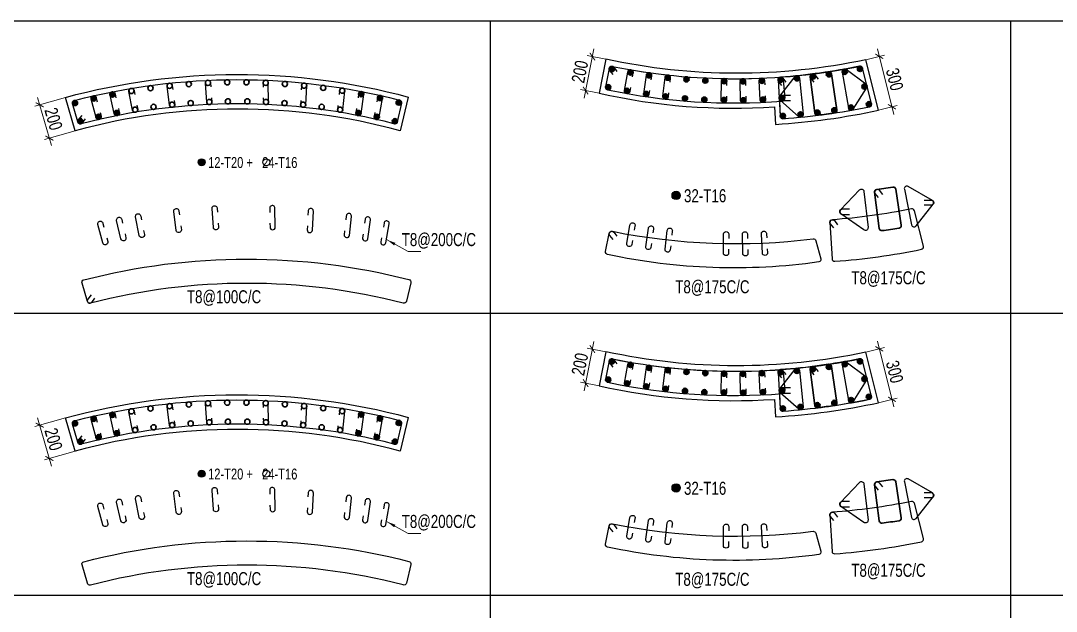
# Model space of a CAD drawing. Header units: millimetres. Extents: x 356 to 40629, y 2483 to 64847.
# Drawn here: x 27803 to 33773, y 5901 to 9309 of the extents above; entities that cross this region are included whole.
import ezdxf

# ---------------------------------------------------------------- set-up
doc = ezdxf.new("R2010")
doc.units = ezdxf.units.MM
for name, color, linetype in [('-S-HIGHER DIA REINF.', 3, 'Continuous'), ('S-TIES', 3, 'Continuous'), ('STR-RC WALL', 4, 'Continuous'), ('TABLE', 11, 'Continuous'), ('Ties', 3, 'Continuous'), ('TXT1', 4, 'Continuous')]:
    doc.layers.add(name, color=color, linetype=linetype)
for name, color, linetype, lineweight in [('S-COLUMN', 6, 'Continuous', 9), ('STR-COL-DIM', 8, 'Continuous', 18), ('T-COLUMN REINF.', 3, 'Continuous', 35), ('TEXT', 4, 'Continuous', 20)]:
    doc.layers.add(name, color=color, linetype=linetype, lineweight=lineweight)
doc.styles.add('EL', font='swisscl.ttf')
doc.styles.add('sobha sed', font='swisscl.ttf')
doc.dimstyles.new('S-30', dxfattribs={"dimscale": 30, "dimtxt": 2.5, "dimasz": 1.25, "dimexe": 1, "dimexo": 0, "dimgap": 0.5, "dimtad": 1, "dimdec": 0, "dimrnd": 0.0005, "dimzin": 0, "dimdsep": 46, "dimtxsty": 'EL', "dimblk": 'ARCHTICK', "dimcen": 0.09, "dimdle": 1.5, "dimclrd": 251, "dimclre": 251, "dimclrt": 6, "dimadec": 0, "dimazin": 0, "dimtfac": 1, "dimtdec": 0, "dimtofl": 0, "dimtmove": 0, "dimatfit": 3, "dimfxl": 2, "dimtolj": 1, "dimtzin": 0, "dimlwd": -1, "dimlwe": -1, "dimarcsym": 0})
doc.dimstyles.new('S-40', dxfattribs={"dimscale": 40, "dimtxt": 2.5, "dimasz": 1.25, "dimexe": 1, "dimexo": 0, "dimgap": 0.5, "dimtad": 1, "dimdec": 0, "dimrnd": 0.0005, "dimzin": 0, "dimdsep": 46, "dimtxsty": 'EL', "dimblk": 'ARCHTICK', "dimcen": 0.09, "dimdle": 1.5, "dimclrd": 251, "dimclre": 251, "dimclrt": 6, "dimadec": 0, "dimazin": 0, "dimtfac": 1, "dimtdec": 0, "dimtofl": 0, "dimtmove": 0, "dimatfit": 3, "dimfxl": 2, "dimtolj": 1, "dimtzin": 0, "dimlwd": -1, "dimlwe": -1, "dimarcsym": 0})

# ---------------------------------------------------------------- blocks, each defined once
blk = doc.blocks.new('_ArchTick')
at = {"color": 0, "linetype": 'ByBlock', "const_width": 0.15}
blk.add_lwpolyline([(-0.5, -0.5), (0.5, 0.5)], dxfattribs=at)
blk = doc.blocks.new('*D418')
at = {"layer": 'TEXT', "color": 251, "linetype": 'Continuous', "transparency": 16777216}
for p, q in [((28060.5, 7017.4), (27883.9, 6966.2)), ((27980.9, 6739.2), (27900.2, 7017.8)), ((28116.2, 6825.3), (27939.6, 6774.1))]:
    blk.add_line(p, q, dxfattribs=at)
at = {"layer": 'TEXT', "color": 251, "transparency": 16777216, "xscale": 37.5, "yscale": 37.5, "zscale": 37.5}
for p, rotation in [((27912.8, 6974.6), 106.1571094965545), ((27968.4, 6782.5), 286.1571094965545)]:
    blk.add_blockref('_ArchTick', p, dxfattribs=dict(at, rotation=rotation))
at = {"layer": 'TEXT', "color": 6, "transparency": 16777216, "insert": (27991.9, 6893.4), "char_height": 75, "attachment_point": 5, "rotation": 286.15711, "style": 'EL'}
blk.add_mtext('\\A1;200', dxfattribs=at)
blk = doc.blocks.new('*D415')
at = {"layer": 'TEXT', "color": 251, "linetype": 'Continuous', "transparency": 16777216}
for p, q in [((28060.5, 8865.8), (27883.9, 8814.6)), ((27980.9, 8587.6), (27900.2, 8866.2)), ((28116.2, 8673.6), (27939.6, 8622.5))]:
    blk.add_line(p, q, dxfattribs=at)
at = {"layer": 'TEXT', "color": 251, "transparency": 16777216, "xscale": 37.5, "yscale": 37.5, "zscale": 37.5}
for p, rotation in [((27912.8, 8823), 106.1571094965545), ((27968.4, 8630.8), 286.1571094965545)]:
    blk.add_blockref('_ArchTick', p, dxfattribs=dict(at, rotation=rotation))
at = {"layer": 'TEXT', "color": 6, "transparency": 16777216, "insert": (27991.9, 8741.8), "char_height": 75, "attachment_point": 5, "rotation": 286.15711, "style": 'EL'}
blk.add_mtext('\\A1;200', dxfattribs=at)
blk = doc.blocks.new('*D401')
at = {"layer": 'TEXT', "color": 251, "linetype": 'Continuous', "transparency": 16777216}
for p, q in [((31051, 8861.5), (31107.7, 9145.8)), ((31176.3, 9086.3), (31069.5, 9107.5)), ((31137.2, 8890.2), (31030.4, 8911.5))]:
    blk.add_line(p, q, dxfattribs=at)
at = {"layer": 'TEXT', "color": 251, "transparency": 16777216, "xscale": 37.5, "yscale": 37.5, "zscale": 37.5}
for p, rotation in [((31098.9, 9101.7), 78.73014279185699), ((31059.8, 8905.6), 258.7301427918569)]:
    blk.add_blockref('_ArchTick', p, dxfattribs=dict(at, rotation=rotation))
at = {"layer": 'TEXT', "color": 6, "transparency": 16777216, "insert": (31027, 9014.1), "char_height": 75, "attachment_point": 5, "rotation": 78.73014, "style": 'EL'}
blk.add_mtext('\\A1;200', dxfattribs=at)
blk = doc.blocks.new('*D402')
at = {"layer": 'TEXT', "color": 251, "linetype": 'Continuous', "transparency": 16777216}
for p, q in [((32742.1, 9146.5), (32837.1, 8768.1)), ((32675.2, 9083.3), (32782.1, 9110.2)), ((32748.3, 8792.2), (32855.2, 8819.1))]:
    blk.add_line(p, q, dxfattribs=at)
at = {"layer": 'TEXT', "color": 251, "transparency": 16777216, "xscale": 37.5, "yscale": 37.5, "zscale": 37.5}
for p, rotation in [((32753, 9102.9), 104.0942411115343), ((32826.1, 8811.8), 284.0942411115343)]:
    blk.add_blockref('_ArchTick', p, dxfattribs=dict(at, rotation=rotation))
at = {"layer": 'TEXT', "color": 6, "transparency": 16777216, "insert": (32841.4, 8970.3), "char_height": 75, "attachment_point": 5, "rotation": 284.09424, "style": 'EL'}
blk.add_mtext('\\A1;300', dxfattribs=at)
blk = doc.blocks.new('*D408')
at = {"layer": 'TEXT', "color": 251, "linetype": 'Continuous', "transparency": 16777216}
for p, q in [((31051, 7173.8), (31107.7, 7458.2)), ((31176.3, 7398.6), (31069.5, 7419.9)), ((31137.2, 7202.5), (31030.4, 7223.8))]:
    blk.add_line(p, q, dxfattribs=at)
at = {"layer": 'TEXT', "color": 251, "transparency": 16777216, "xscale": 37.5, "yscale": 37.5, "zscale": 37.5}
for p, rotation in [((31098.9, 7414), 78.73014279185699), ((31059.8, 7217.9), 258.7301427918569)]:
    blk.add_blockref('_ArchTick', p, dxfattribs=dict(at, rotation=rotation))
at = {"layer": 'TEXT', "color": 6, "transparency": 16777216, "insert": (31027, 7326.4), "char_height": 75, "attachment_point": 5, "rotation": 78.73014, "style": 'EL'}
blk.add_mtext('\\A1;200', dxfattribs=at)
blk = doc.blocks.new('*D409')
at = {"layer": 'TEXT', "color": 251, "linetype": 'Continuous', "transparency": 16777216}
for p, q in [((32675.2, 7395.7), (32782.1, 7422.5)), ((32742.1, 7458.9), (32837.1, 7080.5)), ((32748.3, 7104.6), (32855.2, 7131.4))]:
    blk.add_line(p, q, dxfattribs=at)
at = {"layer": 'TEXT', "color": 251, "transparency": 16777216, "xscale": 37.5, "yscale": 37.5, "zscale": 37.5}
for p, rotation in [((32753, 7415.2), 104.0942411115343), ((32826.1, 7124.1), 284.0942411115343)]:
    blk.add_blockref('_ArchTick', p, dxfattribs=dict(at, rotation=rotation))
at = {"layer": 'TEXT', "color": 6, "transparency": 16777216, "insert": (32841.4, 7282.7), "char_height": 75, "attachment_point": 5, "rotation": 284.09424, "style": 'EL'}
blk.add_mtext('\\A1;300', dxfattribs=at)

msp = doc.modelspace()

# ---------------------------------------------------------------- hatches: boundary and pattern name
at = {"layer": '-S-HIGHER DIA REINF.'}
h = msp.add_hatch(color=256, dxfattribs=at)
h.dxf.hatch_style = 1
h.paths.add_polyline_path([(31211.1, 9045, 1), (31210.9, 9015, 1)])
h = msp.add_hatch(color=256, dxfattribs=at)
h.dxf.hatch_style = 1
h.paths.add_polyline_path([(31318.3, 9025.2, 1), (31318.2, 8995.2, 1)])
h = msp.add_hatch(color=256, dxfattribs=at)
h.dxf.hatch_style = 1
h.paths.add_polyline_path([(32553.9, 9029, 1), (32553.7, 8999, 1)])
h = msp.add_hatch(color=256, dxfattribs=at)
h.dxf.hatch_style = 1
h.paths.add_polyline_path([(32642.1, 9045.4, 1), (32642, 9015.4, 1)])
h = msp.add_hatch(color=256, dxfattribs=at)
h.dxf.hatch_style = 1
h.paths.add_polyline_path([(31425.3, 9008.6, 1), (31425.2, 8978.6, 1)])
h = msp.add_hatch(color=256, dxfattribs=at)
h.dxf.hatch_style = 1
h.paths.add_polyline_path([(31533.2, 8995.1, 1), (31533.1, 8965.1, 1)])
h = msp.add_hatch(color=256, dxfattribs=at)
h.dxf.hatch_style = 1
h.paths.add_polyline_path([(31641.5, 8984.9, 1), (31641.4, 8954.9, 1)])
h = msp.add_hatch(color=256, dxfattribs=at)
h.dxf.hatch_style = 1
h.paths.add_polyline_path([(31750, 8978, 1), (31749.9, 8948, 1)])
h = msp.add_hatch(color=256, dxfattribs=at)
h.dxf.hatch_style = 1
h.paths.add_polyline_path([(31858.3, 8974.3, 1), (31858.1, 8944.3, 1)])
h = msp.add_hatch(color=256, dxfattribs=at)
h.dxf.hatch_style = 1
h.paths.add_polyline_path([(31966.5, 8974, 1), (31966.4, 8944, 1)])
h = msp.add_hatch(color=256, dxfattribs=at)
h.dxf.hatch_style = 1
h.paths.add_polyline_path([(32076.2, 8976.9, 1), (32076.1, 8946.9, 1)])
h = msp.add_hatch(color=256, dxfattribs=at)
h.dxf.hatch_style = 1
h.paths.add_polyline_path([(32184.7, 8982.7, 1), (32184.6, 8952.7, 1)])
h = msp.add_hatch(color=256, dxfattribs=at)
h.dxf.hatch_style = 1
h.paths.add_polyline_path([(32278.2, 8990.9, 1), (32278.1, 8960.9, 1)])
h = msp.add_hatch(color=256, dxfattribs=at)
h.dxf.hatch_style = 1
h.paths.add_polyline_path([(32370.4, 9001.2, 1), (32370.3, 8971.2, 1)])
h = msp.add_hatch(color=256, dxfattribs=at)
h.dxf.hatch_style = 1
h.paths.add_polyline_path([(32462.5, 9014, 1), (32462.4, 8984, 1)])
h = msp.add_hatch(color=256, dxfattribs=at)
h.dxf.hatch_style = 1
h.paths.add_polyline_path([(28333.3, 8898.2, 1), (28331.5, 8868.3, 1)])
h = msp.add_hatch(color=256, dxfattribs=at)
h.dxf.hatch_style = 1
h.paths.add_polyline_path([(29772.3, 8898.5, 1), (29759.4, 8871.4, 1)])
h = msp.add_hatch(color=256, dxfattribs=at)
h.dxf.hatch_style = 1
h.paths.add_polyline_path([(31190.1, 8939.7, 1), (31189.9, 8909.7, 1)])
h = msp.add_hatch(color=256, dxfattribs=at)
h.dxf.hatch_style = 1
h.paths.add_polyline_path([(31299.6, 8918.3, 1), (31299.4, 8888.3, 1)])
h = msp.add_hatch(color=256, dxfattribs=at)
h.dxf.hatch_style = 1
h.paths.add_polyline_path([(31409.5, 8900.5, 1), (31409.4, 8870.5, 1)])
h = msp.add_hatch(color=256, dxfattribs=at)
h.dxf.hatch_style = 1
h.paths.add_polyline_path([(32667.8, 8943.6, 1), (32667.6, 8913.6, 1)])
h = msp.add_hatch(color=256, dxfattribs=at)
h.dxf.hatch_style = 1
h.paths.add_polyline_path([(28116.1, 8849, 1), (28116.1, 8819, 1)])
h = msp.add_hatch(color=256, dxfattribs=at)
h.dxf.hatch_style = 1
h.paths.add_polyline_path([(28224.3, 8875.2, 1), (28223.4, 8845.2, 1)])
h = msp.add_hatch(color=256, dxfattribs=at)
h.dxf.hatch_style = 1
h.paths.add_polyline_path([(29881.3, 8875.5, 1), (29867.6, 8848.8, 1)])
h = msp.add_hatch(color=256, dxfattribs=at)
h.dxf.hatch_style = 1
h.paths.add_polyline_path([(29989.6, 8849.3, 1), (29975.1, 8823.1, 1)])
h = msp.add_hatch(color=256, dxfattribs=at)
h.dxf.hatch_style = 1
h.paths.add_polyline_path([(31520.8, 8886, 1), (31520.7, 8856, 1)])
h = msp.add_hatch(color=256, dxfattribs=at)
h.dxf.hatch_style = 1
h.paths.add_polyline_path([(31632.6, 8875, 1), (31632.5, 8845, 1)])
h = msp.add_hatch(color=256, dxfattribs=at)
h.dxf.hatch_style = 1
h.paths.add_polyline_path([(31744.6, 8867.7, 1), (31744.5, 8837.7, 1)])
h = msp.add_hatch(color=256, dxfattribs=at)
h.dxf.hatch_style = 1
h.paths.add_polyline_path([(31857.4, 8865.8, 1), (31857.3, 8835.8, 1)])
h = msp.add_hatch(color=256, dxfattribs=at)
h.dxf.hatch_style = 1
h.paths.add_polyline_path([(31968.8, 8864.1, 1), (31968.6, 8834.1, 1)])
h = msp.add_hatch(color=256, dxfattribs=at)
h.dxf.hatch_style = 1
h.paths.add_polyline_path([(32081.9, 8867.2, 1), (32081.7, 8837.2, 1)])
h = msp.add_hatch(color=256, dxfattribs=at)
h.dxf.hatch_style = 1
h.paths.add_polyline_path([(32190.8, 8877.2, 1), (32190.6, 8847.2, 1)])
h = msp.add_hatch(color=256, dxfattribs=at)
h.dxf.hatch_style = 1
h.paths.add_polyline_path([(32693.3, 8841.6, 1), (32693.2, 8811.6, 1)])
h = msp.add_hatch(color=256, dxfattribs=at)
h.dxf.hatch_style = 1
h.paths.add_polyline_path([(28357.7, 8791.3, 1), (28356, 8761.4, 1)])
h = msp.add_hatch(color=256, dxfattribs=at)
h.dxf.hatch_style = 1
h.paths.add_polyline_path([(29749.5, 8791.3, -1), (29751.2, 8761.4, -1)])
h = msp.add_hatch(color=256, dxfattribs=at)
h.dxf.hatch_style = 1
h.paths.add_polyline_path([(32298.6, 8782, 1), (32298.5, 8752, 1)])
h = msp.add_hatch(color=256, dxfattribs=at)
h.dxf.hatch_style = 1
h.paths.add_polyline_path([(32396.5, 8792.7, 1), (32396.3, 8762.7, 1)])
h = msp.add_hatch(color=256, dxfattribs=at)
h.dxf.hatch_style = 1
h.paths.add_polyline_path([(32493.7, 8806.2, 1), (32493.6, 8776.2, 1)])
h = msp.add_hatch(color=256, dxfattribs=at)
h.dxf.hatch_style = 1
h.paths.add_polyline_path([(32590.6, 8822.2, 1), (32590.5, 8792.2, 1)])
h = msp.add_hatch(color=256, dxfattribs=at)
h.dxf.hatch_style = 1
h.paths.add_polyline_path([(28147.1, 8743.4, 1), (28147.1, 8713.4, 1)])
h = msp.add_hatch(color=256, dxfattribs=at)
h.dxf.hatch_style = 1
h.paths.add_polyline_path([(28252.1, 8768.9, 1), (28251.2, 8738.9, 1)])
h = msp.add_hatch(color=256, dxfattribs=at)
h.dxf.hatch_style = 1
h.paths.add_polyline_path([(29855.1, 8768.9, -1), (29856, 8738.9, -1)])
h = msp.add_hatch(color=256, dxfattribs=at)
h.dxf.hatch_style = 1
h.paths.add_polyline_path([(29960.1, 8743.4, -1), (29960.1, 8713.4, -1)])
h = msp.add_hatch(color=256, dxfattribs=at)
h.dxf.hatch_style = 1
h.paths.add_polyline_path([(32197.1, 8773.4, 1), (32196.9, 8743.4, 1)])
h = msp.add_hatch(color=256, dxfattribs=at)
h.dxf.hatch_style = 1
h.paths.add_polyline_path([(31211.1, 7357.4, 1), (31210.9, 7327.4, 1)])
h = msp.add_hatch(color=256, dxfattribs=at)
h.dxf.hatch_style = 1
h.paths.add_polyline_path([(32642.1, 7357.8, 1), (32642, 7327.8, 1)])
h = msp.add_hatch(color=256, dxfattribs=at)
h.dxf.hatch_style = 1
h.paths.add_polyline_path([(31318.3, 7337.5, 1), (31318.2, 7307.5, 1)])
h = msp.add_hatch(color=256, dxfattribs=at)
h.dxf.hatch_style = 1
h.paths.add_polyline_path([(31425.3, 7321, 1), (31425.2, 7291, 1)])
h = msp.add_hatch(color=256, dxfattribs=at)
h.dxf.hatch_style = 1
h.paths.add_polyline_path([(31533.2, 7307.4, 1), (31533.1, 7277.4, 1)])
h = msp.add_hatch(color=256, dxfattribs=at)
h.dxf.hatch_style = 1
h.paths.add_polyline_path([(31641.5, 7297.2, 1), (31641.4, 7267.2, 1)])
h = msp.add_hatch(color=256, dxfattribs=at)
h.dxf.hatch_style = 1
h.paths.add_polyline_path([(31750, 7290.3, 1), (31749.9, 7260.3, 1)])
h = msp.add_hatch(color=256, dxfattribs=at)
h.dxf.hatch_style = 1
h.paths.add_polyline_path([(31858.3, 7286.7, 1), (31858.1, 7256.7, 1)])
h = msp.add_hatch(color=256, dxfattribs=at)
h.dxf.hatch_style = 1
h.paths.add_polyline_path([(31966.5, 7286.3, 1), (31966.4, 7256.3, 1)])
h = msp.add_hatch(color=256, dxfattribs=at)
h.dxf.hatch_style = 1
h.paths.add_polyline_path([(32076.2, 7289.3, 1), (32076.1, 7259.3, 1)])
h = msp.add_hatch(color=256, dxfattribs=at)
h.dxf.hatch_style = 1
h.paths.add_polyline_path([(32184.7, 7295.1, 1), (32184.6, 7265.1, 1)])
h = msp.add_hatch(color=256, dxfattribs=at)
h.dxf.hatch_style = 1
h.paths.add_polyline_path([(32278.2, 7303.3, 1), (32278.1, 7273.3, 1)])
h = msp.add_hatch(color=256, dxfattribs=at)
h.dxf.hatch_style = 1
h.paths.add_polyline_path([(32370.4, 7313.5, 1), (32370.3, 7283.5, 1)])
h = msp.add_hatch(color=256, dxfattribs=at)
h.dxf.hatch_style = 1
h.paths.add_polyline_path([(32462.5, 7326.3, 1), (32462.4, 7296.3, 1)])
h = msp.add_hatch(color=256, dxfattribs=at)
h.dxf.hatch_style = 1
h.paths.add_polyline_path([(32553.9, 7341.3, 1), (32553.7, 7311.3, 1)])
h = msp.add_hatch(color=256, dxfattribs=at)
h.dxf.hatch_style = 1
h.paths.add_polyline_path([(31190.1, 7252.1, 1), (31189.9, 7222.1, 1)])
h = msp.add_hatch(color=256, dxfattribs=at)
h.dxf.hatch_style = 1
h.paths.add_polyline_path([(31299.6, 7230.7, 1), (31299.4, 7200.7, 1)])
h = msp.add_hatch(color=256, dxfattribs=at)
h.dxf.hatch_style = 1
h.paths.add_polyline_path([(32667.8, 7256, 1), (32667.6, 7226, 1)])
h = msp.add_hatch(color=256, dxfattribs=at)
h.dxf.hatch_style = 1
h.paths.add_polyline_path([(31409.5, 7212.8, 1), (31409.4, 7182.8, 1)])
h = msp.add_hatch(color=256, dxfattribs=at)
h.dxf.hatch_style = 1
h.paths.add_polyline_path([(31520.8, 7198.3, 1), (31520.7, 7168.3, 1)])
h = msp.add_hatch(color=256, dxfattribs=at)
h.dxf.hatch_style = 1
h.paths.add_polyline_path([(31632.6, 7187.4, 1), (31632.5, 7157.4, 1)])
h = msp.add_hatch(color=256, dxfattribs=at)
h.dxf.hatch_style = 1
h.paths.add_polyline_path([(31744.6, 7180, 1), (31744.5, 7150, 1)])
h = msp.add_hatch(color=256, dxfattribs=at)
h.dxf.hatch_style = 1
h.paths.add_polyline_path([(31857.4, 7178.1, 1), (31857.3, 7148.1, 1)])
h = msp.add_hatch(color=256, dxfattribs=at)
h.dxf.hatch_style = 1
h.paths.add_polyline_path([(31968.8, 7176.4, 1), (31968.6, 7146.4, 1)])
h = msp.add_hatch(color=256, dxfattribs=at)
h.dxf.hatch_style = 1
h.paths.add_polyline_path([(32081.9, 7179.5, 1), (32081.7, 7149.5, 1)])
h = msp.add_hatch(color=256, dxfattribs=at)
h.dxf.hatch_style = 1
h.paths.add_polyline_path([(32190.8, 7189.5, 1), (32190.6, 7159.5, 1)])
h = msp.add_hatch(color=256, dxfattribs=at)
h.dxf.hatch_style = 1
h.paths.add_polyline_path([(32396.5, 7105, 1), (32396.3, 7075, 1)])
h = msp.add_hatch(color=256, dxfattribs=at)
h.dxf.hatch_style = 1
h.paths.add_polyline_path([(32493.7, 7118.6, 1), (32493.6, 7088.6, 1)])
h = msp.add_hatch(color=256, dxfattribs=at)
h.dxf.hatch_style = 1
h.paths.add_polyline_path([(32590.6, 7134.6, 1), (32590.5, 7104.6, 1)])
h = msp.add_hatch(color=256, dxfattribs=at)
h.dxf.hatch_style = 1
h.paths.add_polyline_path([(32693.3, 7153.9, 1), (32693.2, 7123.9, 1)])
h = msp.add_hatch(color=256, dxfattribs=at)
h.dxf.hatch_style = 1
h.paths.add_polyline_path([(28333.3, 7049.8, 1), (28331.5, 7019.9, 1)])
h = msp.add_hatch(color=256, dxfattribs=at)
h.dxf.hatch_style = 1
h.paths.add_polyline_path([(29772.3, 7050.1, 1), (29759.4, 7023, 1)])
h = msp.add_hatch(color=256, dxfattribs=at)
h.dxf.hatch_style = 1
h.paths.add_polyline_path([(32197.1, 7085.8, 1), (32196.9, 7055.8, 1)])
h = msp.add_hatch(color=256, dxfattribs=at)
h.dxf.hatch_style = 1
h.paths.add_polyline_path([(32298.6, 7094.4, 1), (32298.5, 7064.4, 1)])
h = msp.add_hatch(color=256, dxfattribs=at)
h.dxf.hatch_style = 1
h.paths.add_polyline_path([(28116.1, 7000.6, 1), (28116.1, 6970.6, 1)])
h = msp.add_hatch(color=256, dxfattribs=at)
h.dxf.hatch_style = 1
h.paths.add_polyline_path([(28224.3, 7026.8, 1), (28223.4, 6996.8, 1)])
h = msp.add_hatch(color=256, dxfattribs=at)
h.dxf.hatch_style = 1
h.paths.add_polyline_path([(29881.3, 7027.1, 1), (29867.6, 7000.5, 1)])
h = msp.add_hatch(color=256, dxfattribs=at)
h.dxf.hatch_style = 1
h.paths.add_polyline_path([(29989.6, 7000.9, 1), (29975.1, 6974.7, 1)])
h = msp.add_hatch(color=256, dxfattribs=at)
h.dxf.hatch_style = 1
h.paths.add_polyline_path([(28357.7, 6942.9, 1), (28356, 6913, 1)])
h = msp.add_hatch(color=256, dxfattribs=at)
h.dxf.hatch_style = 1
h.paths.add_polyline_path([(29749.5, 6942.9, -1), (29751.2, 6913, -1)])
h = msp.add_hatch(color=256, dxfattribs=at)
h.dxf.hatch_style = 1
h.paths.add_polyline_path([(28147.1, 6895, 1), (28147.1, 6865, 1)])
h = msp.add_hatch(color=256, dxfattribs=at)
h.dxf.hatch_style = 1
h.paths.add_polyline_path([(28252.1, 6920.5, 1), (28251.2, 6890.5, 1)])
h = msp.add_hatch(color=256, dxfattribs=at)
h.dxf.hatch_style = 1
h.paths.add_polyline_path([(29855.1, 6920.5, -1), (29856, 6890.5, -1)])
h = msp.add_hatch(color=256, dxfattribs=at)
h.dxf.hatch_style = 1
h.paths.add_polyline_path([(29960.1, 6895, -1), (29960.1, 6865, -1)])
at = {"layer": 'S-TIES', "ltscale": 7}
h = msp.add_hatch(color=256, dxfattribs=at)
h.dxf.hatch_style = 1
edge = h.paths.add_edge_path()
edge.add_arc((28845.7, 8491.8), 20, 0, 360)
h = msp.add_hatch(color=256, dxfattribs=at)
h.dxf.hatch_style = 1
edge = h.paths.add_edge_path()
edge.add_arc((31581.9, 8300.4), 24, 0, 360)
h = msp.add_hatch(color=256, dxfattribs=at)
h.dxf.hatch_style = 1
edge = h.paths.add_edge_path()
edge.add_arc((28845.7, 6694.4), 20, 0, 360)
h = msp.add_hatch(color=256, dxfattribs=at)
h.dxf.hatch_style = 1
edge = h.paths.add_edge_path()
edge.add_arc((31581.9, 6612.7), 24, 0, 360)

# ---------------------------------------------------------------- linework, layer by layer
at = {"layer": 'S-COLUMN', "color": 1}
for centre in [(32183.7, 8967, 0), (32183.7, 7279.3, 0)]:
    msp.add_arc(centre, 16, 4.79032, 94.1024, dxfattribs=at)
at = {"layer": 'S-TIES', "ltscale": 7}
for centre, radius in [((28845.7, 8491.8, 0), 20), ((29218.4, 8491.8, 0), 20), ((31581.9, 8300.4, 0), 24), ((28845.7, 6694.4, 0), 20), ((29218.4, 6694.4, 0), 20), ((31581.9, 6612.7, 0), 24)]:
    msp.add_circle(centre, radius, dxfattribs=at)
at = {"layer": 'STR-RC WALL', "elevation": 0}
for points in [[(31137.2, 8890.2, 0.071837), (32148.8, 8811.3), (32154.7, 8710.5, 0.038549), (32748.3, 8792.2), (32675.2, 9083.3), (32675.2, 9083.3, -0.106222), (31176.3, 9086.3), (31137.2, 8890.2)], [(31137.2, 7202.5, 0.071837), (32148.8, 7123.7), (32154.7, 7022.9, 0.038549), (32748.3, 7104.6), (32675.2, 7395.7), (32675.2, 7395.7, -0.106222), (31176.3, 7398.6), (31137.2, 7202.5)]]:
    msp.add_lwpolyline(points, format="xyb", dxfattribs=at)
for points in [[(28060.5, 8865.8, -0.133065), (30037.4, 8868.2), (29991.1, 8673.6, 0.133198), (28116.2, 8673.6)], [(28060.5, 7017.4, -0.133065), (30037.4, 7019.8), (29991.1, 6825.3, 0.133198), (28116.2, 6825.3)]]:
    msp.add_lwpolyline(points, format="xyb", close=True, dxfattribs=at)
at = {"layer": 'T-COLUMN REINF.', "color": 3, "elevation": 0}
for points in [[(32460.2, 9013.7), (32368.3, 9000.6, 0.424813), (32355.4, 8984.2), (32381.6, 8776, 0.414334), (32398.3, 8762.9, 0.006461), (32495.9, 8776.4, 0.414136), (32508.5, 8793.5), (32477.2, 9001.1, 0.416422)], [(32460.2, 7326), (32368.3, 7313, 0.424813), (32355.4, 7296.6), (32381.6, 7088.3, 0.414334), (32398.3, 7075.3, 0.006461), (32495.9, 7088.7, 0.414136), (32508.5, 7105.8), (32477.2, 7313.5, 0.416422)], [(32831, 6660.5), (32739.1, 6647.5, 0.424813), (32726.2, 6631.1), (32752.4, 6422.8, 0.414334), (32769.1, 6409.8, 0.006461), (32866.7, 6423.2, 0.414136), (32879.3, 6440.3), (32848, 6648, 0.416422)]]:
    msp.add_lwpolyline(points, format="xyb", close=True, dxfattribs=at)
at = {"layer": 'T-COLUMN REINF.', "color": 3}
msp.add_lwpolyline([(32831, 8348.2), (32739.1, 8335.1, 0.424813), (32726.2, 8318.7), (32752.4, 8110.5, 0.414334), (32769.1, 8097.4, 0.006461), (32866.7, 8110.9, 0.414136), (32879.3, 8128), (32848, 8335.6, 0.416422)], format="xyb", close=True, dxfattribs=at)
for centre in [(31211, 9030, 0), (31211, 9030, 0), (31318.2, 9010.2, 0), (31318.2, 9010.2, 0), (32553.8, 9014, 0), (32553.8, 9014, 0), (32642, 9030.4, 0), (32642, 9030.4, 0), (28771.9, 8942.9, 0), (28771.9, 8942.9, 0), (28882.7, 8949.6, 0), (28882.7, 8949.6, 0), (28993.6, 8953, 0), (28993.6, 8953, 0), (29104.5, 8953.2, 0), (29104.5, 8953.2, 0), (29215.4, 8950, 0), (29215.4, 8950, 0), (29326.2, 8943.5, 0), (29326.2, 8943.5, 0), (31425.2, 8993.6, 0), (31425.2, 8993.6, 0), (31533.2, 8980.1, 0), (31533.2, 8980.1, 0), (31641.4, 8969.9, 0), (31641.4, 8969.9, 0), (31750, 8963, 0), (31750, 8963, 0), (31858.2, 8959.3, 0), (31858.2, 8959.3, 0), (31966.5, 8959, 0), (31966.5, 8959, 0), (32076.1, 8961.9, 0), (32076.1, 8961.9, 0), (32184.6, 8967.7, 0), (32184.6, 8967.7, 0), (32278.2, 8975.9, 0), (32278.2, 8975.9, 0), (32370.4, 8986.2, 0), (32370.4, 8986.2, 0), (32462.3, 8998.8, 0), (28332.4, 8883.2, 0), (28332.4, 8883.2, 0), (28441.6, 8903, 0), (28441.6, 8903, 0), (28551.3, 8919.6, 0), (28551.3, 8919.6, 0), (28661.4, 8932.9, 0), (28661.4, 8932.9, 0), (29436.7, 8933.8, 0), (29436.7, 8933.8, 0), (29546.9, 8920.8, 0), (29546.9, 8920.8, 0), (29656.6, 8904.5, 0), (29656.6, 8904.5, 0), (29765.9, 8885, 0), (29765.9, 8885, 0), (31190, 8924.7, 0), (31190, 8924.7, 0), (31299.1, 8903.4, 0), (31299.1, 8903.4, 0), (31409.4, 8885.5, 0), (31409.4, 8885.5, 0), (32667.7, 8928.6, 0), (32667.7, 8928.6, 0), (28116.1, 8834, 0), (28116.1, 8834, 0), (28223.9, 8860.2, 0), (28223.9, 8860.2, 0), (28675.9, 8823.8, 0), (28675.9, 8823.8, 0), (28782.9, 8833.3, 0), (28782.9, 8833.3, 0), (28890.2, 8839.8, 0), (28890.2, 8839.8, 0), (28997.6, 8843.1, 0), (28997.6, 8843.1, 0), (29109.6, 8843.1, 0), (29109.6, 8843.1, 0), (29217, 8839.8, 0), (29217, 8839.8, 0), (29324.3, 8833.3, 0), (29324.3, 8833.3, 0), (29431.4, 8823.8, 0), (29431.4, 8823.8, 0), (29874.5, 8862.2, 0), (29874.5, 8862.2, 0), (29982.3, 8836.2, 0), (29982.3, 8836.2, 0), (31520.8, 8871, 0), (31520.8, 8871, 0), (31632.5, 8860, 0), (31632.5, 8860, 0), (31744.6, 8852.7, 0), (31744.6, 8852.7, 0), (31857.3, 8850.8, 0), (31857.3, 8850.8, 0), (31969.1, 8849.1, 0), (31969.1, 8849.1, 0), (32081.8, 8852.6, 0), (32081.8, 8852.6, 0), (32190.7, 8862.2, 0), (32190.7, 8862.2, 0), (32693.2, 8826.6, 0), (32693.2, 8826.6, 0), (28356.8, 8776.3, 0), (28356.8, 8776.3, 0), (28462.8, 8795, 0), (28462.8, 8795, 0), (28569.1, 8811, 0), (28569.1, 8811, 0), (29538.1, 8811, 0), (29538.1, 8811, 0), (29644.5, 8795, 0), (29644.5, 8795, 0), (29750.4, 8776.3, 0), (29750.4, 8776.3, 0), (32298.5, 8767, 0), (32298.5, 8767, 0), (32396.4, 8777.7, 0), (32396.4, 8777.7, 0), (32493.7, 8791.2, 0), (32590.6, 8807.2, 0), (32590.6, 8807.2, 0), (28147.1, 8728.4, 0), (28147.1, 8728.4, 0), (28251.6, 8753.9, 0), (28251.6, 8753.9, 0), (29855.6, 8753.9, 0), (29855.6, 8753.9, 0), (29960.1, 8728.4, 0), (29960.1, 8728.4, 0), (32197, 8758.4, 0), (32197, 8758.4, 0), (31211, 7342.4, 0), (31211, 7342.4, 0), (32642, 7342.8, 0), (32642, 7342.8, 0), (31318.2, 7322.5, 0), (31318.2, 7322.5, 0), (31425.2, 7306, 0), (31425.2, 7306, 0), (31533.2, 7292.4, 0), (31533.2, 7292.4, 0), (31641.4, 7282.2, 0), (31641.4, 7282.2, 0), (31750, 7275.3, 0), (31750, 7275.3, 0), (31858.2, 7271.7, 0), (31858.2, 7271.7, 0), (31966.5, 7271.3, 0), (31966.5, 7271.3, 0), (32076.1, 7274.3, 0), (32076.1, 7274.3, 0), (32184.6, 7280.1, 0), (32184.6, 7280.1, 0), (32278.2, 7288.3, 0), (32278.2, 7288.3, 0), (32370.4, 7298.5, 0), (32370.4, 7298.5, 0), (32462.3, 7311.2, 0), (32553.8, 7326.3, 0), (32553.8, 7326.3, 0), (31190, 7237.1, 0), (31190, 7237.1, 0), (31299.1, 7215.7, 0), (31299.1, 7215.7, 0), (32667.7, 7241, 0), (32667.7, 7241, 0), (31409.4, 7197.8, 0), (31409.4, 7197.8, 0), (31520.8, 7183.3, 0), (31520.8, 7183.3, 0), (31632.5, 7172.4, 0), (31632.5, 7172.4, 0), (31744.6, 7165, 0), (31744.6, 7165, 0), (31857.3, 7163.1, 0), (31857.3, 7163.1, 0), (31969.1, 7161.4, 0), (31969.1, 7161.4, 0), (32081.8, 7164.9, 0), (32081.8, 7164.9, 0), (32190.7, 7174.5, 0), (32190.7, 7174.5, 0), (28771.9, 7094.5, 0), (28771.9, 7094.5, 0), (28882.7, 7101.2, 0), (28882.7, 7101.2, 0), (28993.6, 7104.7, 0), (28993.6, 7104.7, 0), (29104.5, 7104.8, 0), (29104.5, 7104.8, 0), (29215.4, 7101.6, 0), (29215.4, 7101.6, 0), (29326.2, 7095.2, 0), (29326.2, 7095.2, 0), (32396.4, 7090, 0), (32396.4, 7090, 0), (32493.7, 7103.6, 0), (32590.6, 7119.6, 0), (32590.6, 7119.6, 0), (32693.2, 7138.9, 0), (32693.2, 7138.9, 0), (28332.4, 7034.9, 0), (28332.4, 7034.9, 0), (28441.6, 7054.7, 0), (28441.6, 7054.7, 0), (28551.3, 7071.2, 0), (28551.3, 7071.2, 0), (28661.4, 7084.5, 0), (28661.4, 7084.5, 0), (29436.7, 7085.4, 0), (29436.7, 7085.4, 0), (29546.9, 7072.4, 0), (29546.9, 7072.4, 0), (29656.6, 7056.1, 0), (29656.6, 7056.1, 0), (29765.9, 7036.6, 0), (29765.9, 7036.6, 0), (32197, 7070.8, 0), (32197, 7070.8, 0), (32298.5, 7079.4, 0), (32298.5, 7079.4, 0), (28116.1, 6985.6, 0), (28116.1, 6985.6, 0), (28223.9, 7011.8, 0), (28223.9, 7011.8, 0), (28675.9, 6975.4, 0), (28675.9, 6975.4, 0), (28782.9, 6985, 0), (28782.9, 6985, 0), (28890.2, 6991.4, 0), (28890.2, 6991.4, 0), (28997.6, 6994.7, 0), (28997.6, 6994.7, 0), (29109.6, 6994.7, 0), (29109.6, 6994.7, 0), (29217, 6991.4, 0), (29217, 6991.4, 0), (29324.3, 6985, 0), (29324.3, 6985, 0), (29431.4, 6975.4, 0), (29431.4, 6975.4, 0), (29874.5, 7013.8, 0), (29874.5, 7013.8, 0), (29982.3, 6987.8, 0), (29982.3, 6987.8, 0), (28356.8, 6928, 0), (28356.8, 6928, 0), (28462.8, 6946.7, 0), (28462.8, 6946.7, 0), (28569.1, 6962.6, 0), (28569.1, 6962.6, 0), (29538.1, 6962.6, 0), (29538.1, 6962.6, 0), (29644.5, 6946.7, 0), (29644.5, 6946.7, 0), (29750.4, 6928, 0), (29750.4, 6928, 0), (28147.1, 6880, 0), (28147.1, 6880, 0), (28251.6, 6905.5, 0), (28251.6, 6905.5, 0), (29855.6, 6905.5, 0), (29855.6, 6905.5, 0), (29960.1, 6880, 0), (29960.1, 6880, 0)]:
    msp.add_circle(centre, 15, dxfattribs=at)
at = {"layer": 'TABLE', "ltscale": 10}
for p, q in [((22927.1, 9308.6, 0), (37309.4, 9308.6, 0)), ((30509.4, 9308.6, 0), (30509.4, 2482.8, 0)), ((33509.4, 9308.6, 0), (33509.4, 2482.8, 0)), ((22927.1, 7620.9, 0), (37309.4, 7620.9, 0)), ((22927.1, 5994.7, 0), (37309.4, 5994.7, 0))]:
    msp.add_line(p, q, dxfattribs=at)
at = {"layer": 'TEXT'}
for centre, radius, start, end in [((31925.1, 12571.7, 0), 3597.9, 258.59939, 274.1024), ((31934.4, 12494.4, 0), 3520.2, 274.059, 281.56007), ((31925.1, 10884, 0), 3597.9, 258.59939, 274.1024), ((31934.4, 10806.7, 0), 3520.2, 274.059, 281.56007)]:
    msp.add_arc(centre, radius, start, end, dxfattribs=at)
at = {"layer": 'Ties', "ltscale": 7}
for p, q in [((31196.3, 9032.9, 0), (31175.3, 8927.6, 0)), ((32707.8, 8830.3, 0), (32656.6, 9034.1, 0)), ((32199.6, 8968.3, 0), (32208.5, 8862, 0)), ((32177, 8843.4, 0), (32182, 8757.5, 0)), ((31196.3, 7345.3, 0), (31175.3, 7240, 0)), ((32707.8, 7142.6, 0), (32656.6, 7346.4, 0)), ((32199.6, 7280.7, 0), (32208.5, 7174.3, 0)), ((32177, 7155.7, 0), (32182, 7069.9, 0))]:
    msp.add_line(p, q, dxfattribs=at)
at = {"layer": 'Ties', "ltscale": 7, "elevation": 0}
for points in [[(31218.4, 8997.5), (31198.8, 9021.3, -0.946347), (31222.2, 9040), (31240.4, 9015.9)], [(31318.3, 8923.2), (31314.3, 8900.6), (31314.3, 8900.6, -0.986431), (31284.7, 8905.7), (31303.4, 9012.5, -1.083658), (31332.5, 9005.6), (31328.7, 8983.8)], [(28903.6, 8863.9), (28905.2, 8840.9), (28905.2, 8840.9, -0.986431), (28875.3, 8838.7), (28867.7, 8948.2, -1.083658), (28897.7, 8948.6), (28899.2, 8926.5)], [(29201.7, 8862.8), (29202, 8839.8), (29202, 8839.8, 0.986431), (29232, 8840.1), (29230.5, 8949.9, 1.083658), (29200.6, 8947.7), (29200.8, 8925.6)], [(31427.7, 8905.9), (31424.3, 8883.1), (31424.3, 8883.1, -0.986431), (31394.6, 8887.4), (31410.2, 8994.7, -1.083658), (31439.5, 8988.6), (31436.3, 8966.7)], [(31538.3, 8892), (31535.7, 8869.1), (31535.7, 8869.1, -0.986431), (31505.8, 8872.4), (31518.2, 8981.4, -1.083658), (31547.7, 8976.3), (31545.2, 8954.3)], [(31872.6, 8873.6), (31872.3, 8850.6), (31872.3, 8850.6, -0.986431), (31842.3, 8850.7), (31843.2, 8959.2, -1.083658), (31873, 8957.1), (31872.9, 8935)], [(31983.2, 8872.2), (31983.7, 8849.3), (31983.7, 8849.3, -0.986431), (31953.7, 8848.4), (31951.5, 8958.3, -1.083658), (31981.4, 8957.2), (31981.9, 8935.1)], [(32095.6, 8875.8), (32096.8, 8852.8), (32096.8, 8852.8, -0.986431), (32066.9, 8851.1), (32061.2, 8960.8, -1.083658), (32091.1, 8960.7), (32092.3, 8938.6)], [(32192, 8935.5), (32172.4, 8959.3, -0.946347), (32195.8, 8978.1), (32214, 8953.9)], [(32377.8, 8953.7), (32358.1, 8977.5, -0.946347), (32381.5, 8996.2), (32399.8, 8972.1)], [(28366.4, 8801.7), (28371.5, 8779.3), (28371.5, 8779.3, -0.986431), (28342.3, 8772.4), (28317.8, 8879.5, -1.083658), (28347.4, 8884.5), (28352.3, 8863)], [(28473, 8820.6), (28477.5, 8798), (28477.5, 8798, -0.986431), (28448.1, 8792), (28426.9, 8899.8, -1.083658), (28456.6, 8903.9), (28460.9, 8882.2)], [(28687.7, 8848.6), (28690.7, 8825.8), (28690.7, 8825.8, -0.986431), (28661, 8821.7), (28646.6, 8930.6, -1.083658), (28676.5, 8932.8), (28679.4, 8910.9)], [(29417.5, 8847.7), (29416.4, 8824.7), (29416.4, 8824.7, 0.986431), (29446.4, 8823), (29451.7, 8932.7, 1.083658), (29421.8, 8932.5), (29420.6, 8910.4)], [(29632.1, 8819.7), (29629.6, 8796.9), (29629.6, 8796.9, 0.986431), (29659.4, 8793.3), (29671.5, 8902.5, 1.083658), (29641.6, 8904.1), (29639.1, 8882.1)], [(29738.7, 8801), (29735.5, 8778.2), (29735.5, 8778.2, 0.986431), (29765.1, 8773.8), (29780.7, 8882.5, 1.083658), (29750.8, 8885), (29747.7, 8863.2)], [(28260.4, 8779.8), (28266.2, 8757.5), (28266.2, 8757.5, -0.986431), (28237.2, 8749.8), (28209.4, 8856, -1.083658), (28238.8, 8861.9), (28244.4, 8840.6)], [(29844.7, 8779.1), (29840.8, 8756.4), (29840.8, 8756.4, 0.986431), (29870.3, 8751.1), (29889.2, 8859.2, 1.083658), (29859.4, 8862.7), (29855.6, 8840.9)], [(32240.8, 8877.2), (32190.7, 8877.2, 1), (32190.7, 8847.2), (32241.2, 8847.2)], [(28154.5, 8761.3), (28134.9, 8737.5, 0.946347), (28158.3, 8718.8), (28176.5, 8742.9)], [(28942, 8140.6), (28943.6, 8117.6), (28943.6, 8117.6, -0.986431), (28913.6, 8115.4), (28906.1, 8224.9, -1.083658), (28936, 8225.3), (28937.6, 8203.3)], [(29240.1, 8139.5), (29240.4, 8116.6), (29240.4, 8116.6, 0.986431), (29270.4, 8116.8), (29268.8, 8226.6, 1.083658), (29239, 8224.5), (29239.2, 8202.4)], [(33011.6, 8273.4), (33051.7, 8273.4, -1), (33051.7, 8243.4), (33011.2, 8243.4)], [(28511.4, 8097.3), (28515.8, 8074.7), (28515.8, 8074.7, -0.986431), (28486.4, 8068.8), (28465.3, 8176.5, -1.083658), (28494.9, 8180.6), (28499.3, 8158.9)], [(28726.1, 8125.4), (28729.1, 8102.5), (28729.1, 8102.5, -0.986431), (28699.4, 8098.4), (28685, 8207.3, -1.083658), (28714.8, 8209.5), (28717.8, 8187.6)], [(29455.9, 8124.4), (29454.8, 8101.4), (29454.8, 8101.4, 0.986431), (29484.7, 8099.8), (29490.1, 8209.4, 1.083658), (29460.1, 8209.2), (29459, 8187.1)], [(29670.5, 8096.4), (29668, 8073.6), (29668, 8073.6, 0.986431), (29697.8, 8070.1), (29709.9, 8179.2, 1.083658), (29680, 8180.8), (29677.5, 8158.9)], [(32580.6, 8221.2), (32540.4, 8221.2, 1), (32540.4, 8191.2), (32581, 8191.2)], [(28298.7, 8056.5), (28304.6, 8034.3), (28304.6, 8034.3, -0.986431), (28275.6, 8026.5), (28247.8, 8132.7, -1.083658), (28277.2, 8138.6), (28282.8, 8117.3)], [(28404.8, 8078.5), (28409.9, 8056), (28409.9, 8056, -0.986431), (28380.7, 8049.2), (28356.2, 8156.2, -1.083658), (28385.7, 8161.2), (28390.7, 8139.7)], [(29777.1, 8077.7), (29773.8, 8054.9), (29773.8, 8054.9, 0.986431), (29803.5, 8050.5), (29819.1, 8159.2, 1.083658), (29789.2, 8161.8), (29786, 8139.9)], [(29883.1, 8055.8), (29879.2, 8033.1), (29879.2, 8033.1, 0.986431), (29908.7, 8027.8), (29927.6, 8136, 1.083658), (29897.8, 8139.4), (29894, 8117.7)], [(31330.2, 8040.2), (31326.2, 8017.6), (31326.2, 8017.6, -0.986431), (31296.6, 8022.7), (31315.3, 8129.5, -1.083658), (31344.5, 8122.5), (31340.6, 8100.8)], [(31439.6, 8022.9), (31436.2, 8000.1), (31436.2, 8000.1, -0.986431), (31406.5, 8004.3), (31422.2, 8111.7, -1.083658), (31451.5, 8105.6), (31448.3, 8083.7)], [(32490.8, 8112.6), (32471.2, 8136.4, -0.946347), (32494.6, 8155.1), (32512.9, 8131)], [(31218.4, 8046.2), (31198.8, 8070, -0.946347), (31222.2, 8088.7), (31240.4, 8064.5)], [(31550.3, 8008.9), (31547.6, 7986.1), (31547.6, 7986.1, -0.986431), (31517.8, 7989.4), (31530.1, 8098.4, -1.083658), (31559.6, 8093.3), (31557.1, 8071.3)], [(31884.5, 7990.6), (31884.3, 7967.6), (31884.3, 7967.6, -0.986431), (31854.3, 7967.7), (31855.1, 8076.1, -1.083658), (31885, 8074.1), (31884.8, 8052)], [(31995.1, 7989.2), (31995.6, 7966.2), (31995.6, 7966.2, -0.986431), (31965.6, 7965.4), (31963.4, 8075.3, -1.083658), (31993.3, 8074.2), (31993.8, 8052.1)], [(32107.5, 7992.8), (32108.7, 7969.8), (32108.7, 7969.8, -0.986431), (32078.8, 7968), (32073.1, 8077.8, -1.083658), (32103, 8077.7), (32104.2, 8055.6)], [(28208.9, 7725.9), (28189.3, 7702.1, 0.946347), (28212.7, 7683.4), (28230.9, 7707.5)], [(31218.4, 7309.8), (31198.8, 7333.6, -0.946347), (31222.2, 7352.4), (31240.4, 7328.2)], [(31318.3, 7235.6), (31314.3, 7212.9), (31314.3, 7212.9, -0.986431), (31284.7, 7218), (31303.4, 7324.8, -1.083658), (31332.5, 7317.9), (31328.7, 7296.1)], [(31427.7, 7218.2), (31424.3, 7195.5), (31424.3, 7195.5, -0.986431), (31394.6, 7199.7), (31410.2, 7307, -1.083658), (31439.5, 7300.9), (31436.3, 7279.1)], [(31538.3, 7204.3), (31535.7, 7181.5), (31535.7, 7181.5, -0.986431), (31505.8, 7184.8), (31518.2, 7293.8, -1.083658), (31547.7, 7288.6), (31545.2, 7266.7)], [(31872.6, 7185.9), (31872.3, 7162.9), (31872.3, 7162.9, -0.986431), (31842.3, 7163.1), (31843.2, 7271.5, -1.083658), (31873, 7269.5), (31872.9, 7247.4)], [(31983.2, 7184.6), (31983.7, 7161.6), (31983.7, 7161.6, -0.986431), (31953.7, 7160.8), (31951.5, 7270.7, -1.083658), (31981.4, 7269.6), (31981.9, 7247.5)], [(32095.6, 7188.1), (32096.8, 7165.2), (32096.8, 7165.2, -0.986431), (32066.9, 7163.4), (32061.2, 7273.2, -1.083658), (32091.1, 7273), (32092.3, 7251)], [(32192, 7247.9), (32172.4, 7271.7, -0.946347), (32195.8, 7290.4), (32214, 7266.3)], [(32377.8, 7266), (32358.1, 7289.8, -0.946347), (32381.5, 7308.5), (32399.8, 7284.4)], [(32240.8, 7189.5), (32190.7, 7189.5, 1), (32190.7, 7159.5), (32241.2, 7159.5)], [(28903.6, 7015.5), (28905.2, 6992.6), (28905.2, 6992.6, -0.986431), (28875.3, 6990.3), (28867.7, 7099.9, -1.083658), (28897.7, 7100.2), (28899.2, 7078.2)], [(29201.7, 7014.5), (29202, 6991.5), (29202, 6991.5, 0.986431), (29232, 6991.7), (29230.4, 7101.5, 1.083658), (29200.6, 7099.4), (29200.8, 7077.3)], [(28366.4, 6953.4), (28371.5, 6931), (28371.5, 6931, -0.986431), (28342.3, 6924.1), (28317.8, 7031.1, -1.083658), (28347.4, 7036.1), (28352.3, 7014.6)], [(28473, 6972.2), (28477.4, 6949.6), (28477.4, 6949.6, -0.986431), (28448, 6943.7), (28426.9, 7051.4, -1.083658), (28456.6, 7055.5), (28460.9, 7033.9)], [(28687.7, 7000.3), (28690.7, 6977.5), (28690.7, 6977.5, -0.986431), (28661, 6973.3), (28646.6, 7082.2, -1.083658), (28676.4, 7084.4), (28679.4, 7062.5)], [(29417.5, 6999.3), (29416.4, 6976.3), (29416.4, 6976.3, 0.986431), (29446.4, 6974.7), (29451.7, 7084.3, 1.083658), (29421.8, 7084.1), (29420.6, 7062)], [(29632.1, 6971.3), (29629.6, 6948.5), (29629.6, 6948.5, 0.986431), (29659.4, 6945), (29671.5, 7054.1, 1.083658), (29641.6, 7055.7), (29639.1, 7033.8)], [(29738.7, 6952.6), (29735.5, 6929.8), (29735.5, 6929.8, 0.986431), (29765.1, 6925.4), (29780.7, 7034.1, 1.083658), (29750.8, 7036.7), (29747.7, 7014.8)], [(28260.4, 6931.4), (28266.2, 6909.2), (28266.2, 6909.2, -0.986431), (28237.2, 6901.4), (28209.4, 7007.6, -1.083658), (28238.8, 7013.6), (28244.4, 6992.2)], [(29844.7, 6930.7), (29840.8, 6908), (29840.8, 6908, 0.986431), (29870.3, 6902.7), (29889.2, 7010.9, 1.083658), (29859.4, 7014.3), (29855.6, 6992.6)], [(28154.5, 6912.9), (28134.9, 6889.1, 0.946347), (28158.3, 6870.4), (28176.5, 6894.5)], [(32748.6, 6600.5), (32728.9, 6624.3, -0.946347), (32752.3, 6643), (32770.6, 6618.9)], [(28511.4, 6471.1), (28515.8, 6448.5), (28515.8, 6448.5, -0.986431), (28486.4, 6442.5), (28465.3, 6550.3, -1.083658), (28494.9, 6554.4), (28499.3, 6532.7)], [(28726.1, 6499.1), (28729.1, 6476.3), (28729.1, 6476.3, -0.986431), (28699.4, 6472.2), (28685, 6581, -1.083658), (28714.8, 6583.3), (28717.8, 6561.4)], [(28942, 6514.3), (28943.6, 6491.4), (28943.6, 6491.4, -0.986431), (28913.6, 6489.1), (28906.1, 6598.7, -1.083658), (28936, 6599.1), (28937.6, 6577)], [(29240.1, 6513.3), (29240.4, 6490.3), (29240.4, 6490.3, 0.986431), (29270.4, 6490.5), (29268.8, 6600.3, 1.083658), (29239, 6598.2), (29239.2, 6576.1)], [(29455.9, 6498.1), (29454.8, 6475.2), (29454.8, 6475.2, 0.986431), (29484.7, 6473.5), (29490.1, 6583.2, 1.083658), (29460.1, 6583), (29459, 6560.9)], [(29670.5, 6470.2), (29668, 6447.3), (29668, 6447.3, 0.986431), (29697.8, 6443.8), (29709.9, 6553, 1.083658), (29680, 6554.6), (29677.5, 6532.6)], [(33011.6, 6585.7), (33051.7, 6585.7, -1), (33051.7, 6555.7), (33011.2, 6555.7)], [(28298.7, 6430.3), (28304.6, 6408), (28304.6, 6408, -0.986431), (28275.6, 6400.2), (28247.8, 6506.5, -1.083658), (28277.2, 6512.4), (28282.8, 6491)], [(28404.8, 6452.2), (28409.9, 6429.8), (28409.9, 6429.8, -0.986431), (28380.7, 6422.9), (28356.2, 6530, -1.083658), (28385.7, 6535), (28390.7, 6513.4)], [(29777.1, 6451.5), (29773.8, 6428.7), (29773.8, 6428.7, 0.986431), (29803.5, 6424.2), (29819.1, 6532.9, 1.083658), (29789.2, 6535.5), (29786, 6513.6)], [(29883.1, 6429.6), (29879.2, 6406.9), (29879.2, 6406.9, 0.986431), (29908.7, 6401.5), (29927.6, 6509.7, 1.083658), (29897.8, 6513.2), (29894, 6491.4)], [(32580.6, 6533.6), (32540.4, 6533.6, 1), (32540.4, 6503.6), (32581, 6503.6)], [(31330.2, 6352.6), (31326.2, 6329.9), (31326.2, 6329.9, -0.986431), (31296.6, 6335), (31315.3, 6441.8, -1.083658), (31344.5, 6434.9), (31340.6, 6413.1)], [(32490.8, 6425), (32471.2, 6448.8, -0.946347), (32494.6, 6467.5), (32512.9, 6443.4)], [(31218.4, 6358.5), (31198.8, 6382.3, -0.946347), (31222.2, 6401), (31240.4, 6376.9)], [(31439.6, 6335.2), (31436.2, 6312.5), (31436.2, 6312.5, -0.986431), (31406.5, 6316.7), (31422.2, 6424, -1.083658), (31451.5, 6417.9), (31448.3, 6396)], [(31550.3, 6321.3), (31547.6, 6298.5), (31547.6, 6298.5, -0.986431), (31517.8, 6301.7), (31530.1, 6410.8, -1.083658), (31559.6, 6405.6), (31557.1, 6383.7)], [(31884.5, 6302.9), (31884.3, 6279.9), (31884.3, 6279.9, -0.986431), (31854.3, 6280), (31855.1, 6388.5, -1.083658), (31885, 6386.4), (31884.8, 6364.3)], [(31995.1, 6301.6), (31995.6, 6278.6), (31995.6, 6278.6, -0.986431), (31965.6, 6277.8), (31963.4, 6387.6, -1.083658), (31993.3, 6386.6), (31993.8, 6364.5)], [(32107.5, 6305.1), (32108.7, 6282.2), (32108.7, 6282.2, -0.986431), (32078.8, 6280.4), (32073.1, 6390.1, -1.083658), (32103, 6390), (32104.2, 6367.9)]]:
    msp.add_lwpolyline(points, format="xyb", dxfattribs=at)
for points in [[(32169.6, 8967.2), (32181.7, 8757.3, 0.418258), (32197.8, 8743.2, 0.033077), (32696.7, 8812.3, 0.427366), (32708.2, 8830.7), (32656.5, 9034.4, 0.400612), (32639, 9045.4, -0.032731), (32183.5, 8983, 0.410351)], [(32539.1, 9011), (32575.9, 8804.2, 0.64014), (32602.4, 8798), (32679.5, 8919.4, 0.455511), (32675.2, 8941.6), (32561.3, 9027, 0.646565)], [(32293.1, 8977.6), (32313.4, 8768.7, -0.645649), (32289.9, 8754.7), (32182.1, 8849.9, -0.457316), (32179.8, 8872.5), (32267.2, 8986.2, -0.638946)], [(32664.5, 8323.8), (32688, 8115.1, -0.645649), (32664.5, 8101.1), (32531.8, 8193.9, -0.457316), (32529.5, 8216.5), (32638.7, 8332.4, -0.638946)], [(32897.4, 8336.2), (32939.2, 8130.4, 0.64014), (32965.7, 8124.1), (33063.5, 8249.2, 0.455511), (33059.2, 8271.4), (32919.6, 8352.2, 0.646565)], [(32468.5, 8144.3), (32480.6, 7934.4, 0.418258), (32496.6, 7920.3, 0.033077), (32995.6, 7989.4, 0.427366), (33007.1, 8007.8), (32955.4, 8211.5, 0.400612), (32937.8, 8222.5, -0.032731), (32482.4, 8160.1, 0.410351)], [(31213.9, 8093.4, 0.080928), (32371, 8050, -0.371364), (32387.3, 8039.2), (32416.4, 7935.2, -0.453859), (32404, 7916.3, -0.087169), (31186.9, 7958.7, -0.410708), (31175.3, 7976.3), (31196.3, 8081.6, -0.414869)], [(32169.6, 7279.5), (32181.7, 7069.7, 0.418258), (32197.8, 7055.6, 0.033077), (32696.7, 7124.6, 0.427366), (32708.2, 7143), (32656.5, 7346.8, 0.400612), (32639, 7357.8, -0.032731), (32183.5, 7295.4, 0.410351)], [(32293.1, 7290), (32313.4, 7081.1, -0.645649), (32289.9, 7067.1), (32182.1, 7162.3, -0.457316), (32179.8, 7184.8), (32267.2, 7298.6, -0.638946)], [(32539.1, 7323.3), (32575.9, 7116.6, 0.64014), (32602.4, 7110.3), (32679.5, 7231.7, 0.455511), (32675.2, 7253.9), (32561.3, 7339.3, 0.646565)], [(32664.5, 6636.2), (32688, 6427.5, -0.645649), (32664.5, 6413.5), (32531.8, 6506.3, -0.457316), (32529.5, 6528.9), (32638.7, 6644.8, -0.638946)], [(32897.4, 6648.6), (32939.2, 6442.7, 0.64014), (32965.7, 6436.5), (33063.5, 6561.5, 0.455511), (33059.2, 6583.7), (32919.6, 6664.5, 0.646565)], [(32468.5, 6456.6), (32480.6, 6246.8, 0.418258), (32496.6, 6232.7, 0.033077), (32995.6, 6301.7, 0.427366), (33007.1, 6320.1), (32955.4, 6523.9, 0.400612), (32937.8, 6534.9, -0.032731), (32482.4, 6472.4, 0.410351)], [(31213.9, 6405.7, 0.080928), (32371, 6362.4, -0.371364), (32387.3, 6351.5), (32416.4, 6247.6, -0.453859), (32404, 6228.7, -0.087169), (31186.9, 6271, -0.410708), (31175.3, 6288.6), (31196.3, 6393.9, -0.414869)]]:
    msp.add_lwpolyline(points, format="xyb", close=True, dxfattribs=at)
at = {"layer": 'Ties', "color": 3, "elevation": 0}
for points in [[(28112.8, 8848.6, -0.126978), (29987.2, 8850.4, -0.409016), (29998, 8832.4), (29972.6, 8725.4, -0.419549), (29954.2, 8714.4, 0.126843), (28150.9, 8713.9, -0.405641), (28132.7, 8724.2), (28102.1, 8829.9, -0.422563)], [(28167.1, 7813.2, -0.126978), (30041.5, 7815, -0.409016), (30052.4, 7797), (30026.9, 7690.1, -0.419549), (30008.6, 7679, 0.126843), (28205.2, 7678.5, -0.405641), (28187.1, 7688.8), (28156.5, 7794.5, -0.422563)], [(28112.8, 7000.2, -0.126978), (29987.2, 7002, -0.409016), (29998, 6984), (29972.6, 6877.1, -0.419549), (29954.2, 6866, 0.126843), (28150.9, 6865.5, -0.405641), (28132.7, 6875.8), (28102.1, 6981.5, -0.422563)], [(28167.1, 6187, -0.126978), (30041.5, 6188.8, -0.409016), (30052.4, 6170.8), (30026.9, 6063.8, -0.419549), (30008.6, 6052.8, 0.126843), (28205.2, 6052.2, -0.405641), (28187.1, 6062.6), (28156.5, 6168.3, -0.422563)]]:
    msp.add_lwpolyline(points, format="xyb", close=True, dxfattribs=at)
at = {"layer": 'Ties', "ltscale": 7}
msp.add_lwpolyline([(32748.6, 8288.2), (32728.9, 8312, -0.946347), (32752.3, 8330.7), (32770.6, 8306.6)], format="xyb", dxfattribs=at)
for centre, radius, start, end in [((31211, 9030, 0), 15, 78.60187, 168.73014), ((31925.4, 12573.9, 0), 3600.2, 258.60187, 281.43274), ((32642, 9030.4, 0), 15, 14.09424, 101.43274), ((31190, 8924.7, 0), 15, 168.73014, 258.04346), ((31916, 12353, 0), 3519.3, 258.04346, 274.52864), ((32190.7, 8862.2, 0), 15, 90, 270), ((32192.6, 8860.6, 0), 16, 274.52864, 4.79032), ((31922.6, 12594.9, 0), 3861.3, 274.09041, 281.55728), ((32693.2, 8826.6, 0), 15, 281.55728, 14.09424), ((32197, 8758.4, 0), 15, 183.35415, 274.09041), ((31211, 7342.4, 0), 15, 78.60187, 168.73014), ((31925.4, 10886.3, 0), 3600.2, 258.60187, 281.43274), ((32642, 7342.8, 0), 15, 14.09424, 101.43274), ((31190, 7237.1, 0), 15, 168.73014, 258.04346), ((31916, 10665.3, 0), 3519.3, 258.04346, 274.52864), ((32190.7, 7174.5, 0), 15, 90, 270), ((32192.6, 7173, 0), 16, 274.52864, 4.79032), ((31922.6, 10907.2, 0), 3861.3, 274.09041, 281.55728), ((32693.2, 7138.9, 0), 15, 281.55728, 14.09424), ((32197, 7070.8, 0), 15, 183.35415, 274.09041)]:
    msp.add_arc(centre, radius, start, end, dxfattribs=at)

# ---------------------------------------------------------------- texts
at = {"layer": 'STR-COL-DIM', "color": 6, "attachment_point": 1, "style": 'sobha sed'}
for s, insert, char_height, width in [('12-T20 +   24-T16', (28883.4, 8521.5, 0), 62.5, 636.777), ('32-T16 ', (31627.1, 8336, 0), 75, 764.133), ('12-T20 +   24-T16', (28883.4, 6724.1, 0), 62.5, 636.777), ('32-T16 ', (31627.1, 6648.3, 0), 75, 764.133)]:
    msp.add_mtext(s, dxfattribs=dict(at, insert=insert, char_height=char_height, width=width))
at = {"layer": 'TXT1', "ltscale": 3000, "style": 'sobha sed'}
for s, p in [('T8@200C/C', (29999.6, 8008, 0)), ('T8@175C/C', (32591.8, 7787.7, 0)), ('T8@175C/C', (31576.5, 7735.8, 0)), ('T8@100C/C', (28761.1, 7678.3, 0)), ('T8@200C/C', (29999.6, 6381.8, 0)), ('T8@175C/C', (32591.8, 6100.1, 0)), ('T8@100C/C', (28761.1, 6052, 0)), ('T8@175C/C', (31576.5, 6048.1, 0))]:
    msp.add_text(s, height=75, dxfattribs=at).set_placement(p)

# ---------------------------------------------------------------- dimensions: what is measured, and where the dimension line sits
at = {"layer": 'TEXT'}
for p1, p2, distance, picture, middle in [((31137.2, 8890.2, 0), (31176.3, 9086.3, 0), 78.9, '*D401', (31027, 9014.1, 0)), ((32675.2, 9083.3, 0), (32748.3, 8792.2, 0), 80.3, '*D402', (32841.4, 8970.3, 0)), ((31137.2, 7202.5, 0), (31176.3, 7398.6, 0), 78.9, '*D408', (31027, 7326.4, 0)), ((32675.2, 7395.7, 0), (32748.3, 7104.6, 0), 80.3, '*D409', (32841.4, 7282.7, 0))]:
    dim = msp.add_aligned_dim(p1=p1, p2=p2, distance=distance, dimstyle='S-30', override={"dimarcsym": 1}, dxfattribs=at)
    dim.commit()
    dim.dimension.update_dxf_attribs({"geometry": picture, "text_midpoint": middle})
for p1, p2, picture, middle in [((28116.2, 8673.6, 0), (28060.5, 8865.8, 0), '*D415', (27991.9, 8741.8, 0)), ((28116.2, 6825.3, 0), (28060.5, 7017.4, 0), '*D418', (27991.9, 6893.4, 0))]:
    dim = msp.add_aligned_dim(p1=p1, p2=p2, distance=153.8, dimstyle='S-30', dxfattribs=at)
    dim.commit()
    dim.dimension.update_dxf_attribs({"geometry": picture, "text_midpoint": middle})

# ---------------------------------------------------------------- leaders
at = {"layer": 'S-COLUMN', "color": 1}
for points in [[(29916, 8043.5, 0), (30036.5, 7976.6, 0), (30110.4, 7976.6, 0)], [(29916, 6417.3, 0), (30036.5, 6350.4, 0), (30110.4, 6350.4, 0)]]:
    msp.add_leader(points, dimstyle='S-40', override={"dimgap": 0.5, "dimtad": 0}, dxfattribs=at)

doc.saveas('drawing.dxf')
